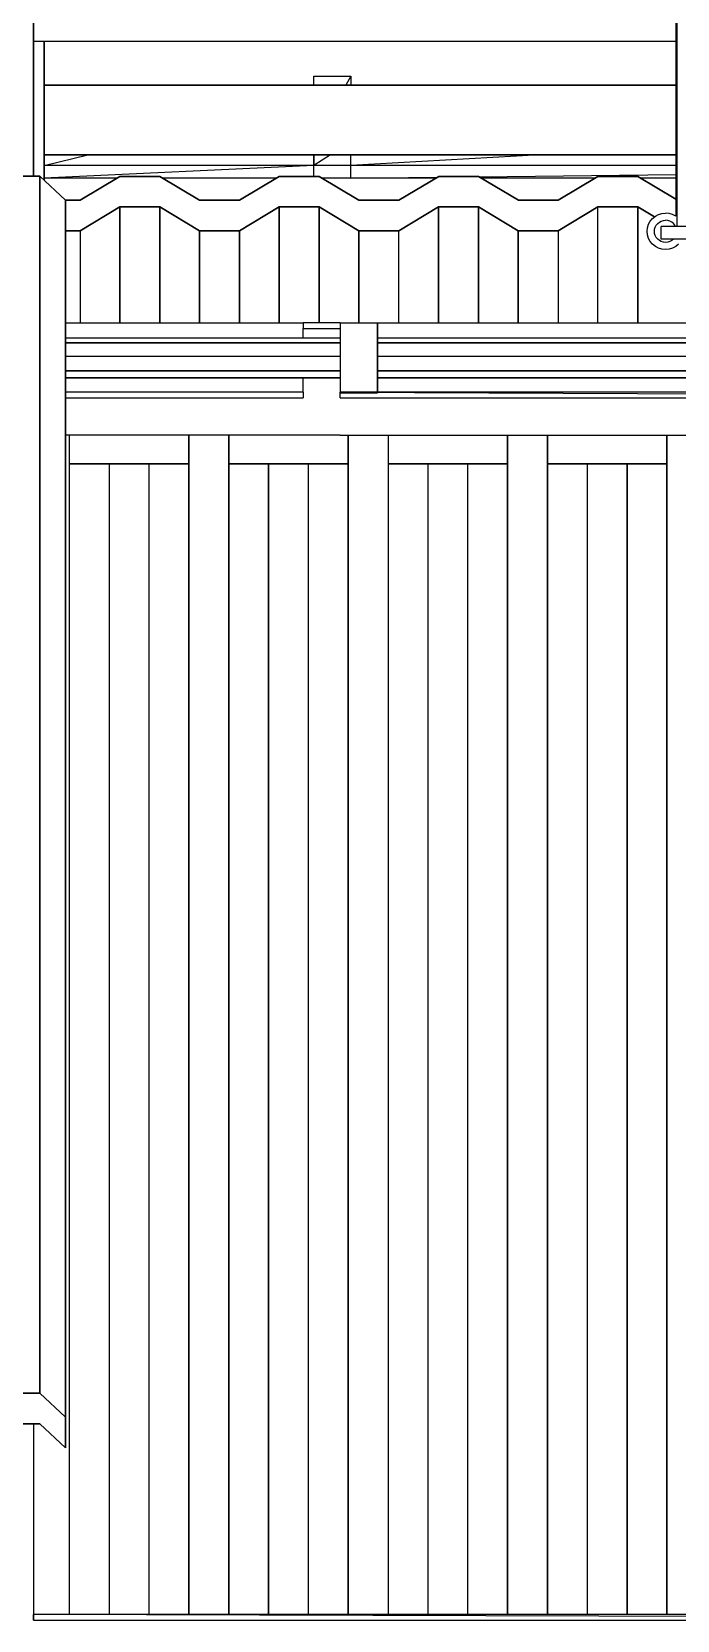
# Model space of a CAD drawing. Extents: x -32 to 51.8, y -51.6 to -5.5.
# Drawn here: x 5.349 to 6.738, y -46.132 to -42.714 of the extents above; entities that cross this region are included whole.
import ezdxf

# ---------------------------------------------------------------- set-up
doc = ezdxf.new("R2010")
doc.units = 0
doc.header["$MEASUREMENT"] = 0
doc.layers.get('0').update_dxf_attribs({"linetype": 'CONTINUOUS'})
doc.layers.add('hachures', color=5, linetype='CONTINUOUS')

msp = doc.modelspace()

# ---------------------------------------------------------------- linework, layer by layer
for p, q in [((6.7353, -38.3844), (6.7345, -43.1109)), ((6.7378, -43.1334), (6.7353, -38.3844)), ((5.3528, -42.6379), (5.3528, -43.0247)), ((5.3528, -43.0247), (5.3528, -42.6379)), ((5.3528, -42.6379), (5.3528, -43.0247)), ((6.7346, -42.7353), (5.3528, -42.7353)), ((5.3758, -42.7353), (5.3758, -43.0338)), ((5.3758, -42.7353), (5.3758, -42.8292)), ((5.3758, -43.0338), (5.3758, -42.7353)), ((5.3758, -42.8292), (5.3758, -42.9792)), ((6.0358, -42.8292), (5.3758, -42.8292)), ((5.3758, -42.9792), (5.3758, -42.8292)), ((5.3758, -42.8292), (6.0358, -42.8292)), ((5.9558, -42.8292), (5.9558, -42.8098)), ((5.9558, -42.8098), (6.0358, -42.8098)), ((6.0358, -42.8098), (6.0248, -42.8292)), ((6.0358, -42.8098), (6.0358, -42.8292)), ((6.1158, -42.8292), (6.0358, -42.8292)), ((6.0358, -42.8292), (6.1158, -42.8292)), ((6.7345, -42.8292), (6.1158, -42.8292)), ((6.1158, -42.8292), (6.7345, -42.8292)), ((5.3758, -42.9792), (6.0358, -42.9792)), ((6.0358, -42.9792), (5.3758, -42.9792)), ((5.3758, -43.002), (5.4695, -42.9792)), ((5.3758, -42.9792), (5.3758, -43.0338)), ((5.9558, -43.002), (5.9558, -42.9792)), ((5.9558, -42.9792), (5.9558, -43.002)), ((5.9914, -42.9792), (5.9558, -43.002)), ((6.0358, -42.9792), (6.1158, -42.9792)), ((6.1158, -42.9792), (6.0358, -42.9792)), ((6.4429, -42.9792), (6.0358, -43.002)), ((6.0358, -43.002), (6.0358, -42.9792)), ((6.1158, -42.9792), (6.7345, -42.9792)), ((6.7345, -42.9792), (6.1158, -42.9792)), ((5.2804, -43.0247), (5.3661, -43.0247)), ((5.3661, -43.0247), (5.2804, -43.0247)), ((5.3661, -43.0247), (5.3661, -43.0247)), ((5.3661, -43.0247), (5.3661, -45.6439)), ((5.3661, -43.0247), (5.4214, -43.0764)), ((5.4214, -43.0764), (5.3661, -43.0247)), ((5.9558, -43.002), (5.3758, -43.0292)), ((5.9558, -43.002), (5.3758, -43.002)), ((5.5325, -43.0292), (5.3758, -43.0292)), ((5.453, -43.0768), (5.5388, -43.0255)), ((5.5388, -43.0255), (5.453, -43.0768)), ((5.5388, -43.0255), (5.6245, -43.0255)), ((5.6245, -43.0255), (5.5388, -43.0255)), ((5.5388, -43.0255), (5.5388, -43.0255)), ((5.6245, -43.0255), (5.7102, -43.0768)), ((5.7102, -43.0768), (5.6245, -43.0255)), ((5.6245, -43.0255), (5.6245, -43.0255)), ((5.8753, -43.0292), (5.6308, -43.0292)), ((5.7959, -43.0768), (5.8816, -43.0255)), ((5.8816, -43.0255), (5.7959, -43.0768)), ((5.8816, -43.0255), (5.9673, -43.0255)), ((5.9673, -43.0255), (5.8816, -43.0255)), ((5.8816, -43.0255), (5.8816, -43.0255)), ((5.9558, -43.0255), (5.9558, -43.002)), ((6.0358, -43.002), (5.9558, -43.002)), ((5.9673, -43.0255), (6.053, -43.0768)), ((6.053, -43.0768), (5.9673, -43.0255)), ((5.9673, -43.0255), (5.9673, -43.0255)), ((6.0358, -43.0292), (5.9736, -43.0292)), ((6.7345, -43.002), (6.0358, -43.002)), ((6.0358, -43.0292), (6.0358, -43.002)), ((6.0358, -43.0292), (6.2215, -43.0272)), ((6.2182, -43.0292), (6.0358, -43.0292)), ((6.1388, -43.0768), (6.2245, -43.0255)), ((6.2245, -43.0255), (6.1388, -43.0768)), ((6.2245, -43.0255), (6.3102, -43.0255)), ((6.3102, -43.0255), (6.2245, -43.0255)), ((6.2245, -43.0255), (6.2245, -43.0255)), ((6.3102, -43.0255), (6.3959, -43.0768)), ((6.3959, -43.0768), (6.3102, -43.0255)), ((6.3102, -43.0255), (6.3102, -43.0255)), ((6.3115, -43.0263), (6.7345, -43.0217)), ((6.561, -43.0292), (6.3165, -43.0292)), ((6.4816, -43.0768), (6.5673, -43.0255)), ((6.5673, -43.0255), (6.4816, -43.0768)), ((6.5673, -43.0255), (6.653, -43.0255)), ((6.653, -43.0255), (6.5673, -43.0255)), ((6.5673, -43.0255), (6.5673, -43.0255)), ((6.653, -43.0255), (6.7345, -43.0742)), ((6.7345, -43.0742), (6.653, -43.0255)), ((6.653, -43.0255), (6.653, -43.0255)), ((6.7345, -43.0292), (6.6593, -43.0292)), ((5.4214, -43.0764), (5.4215, -45.6955)), ((5.4215, -43.1426), (5.4214, -43.0764)), ((5.4214, -43.0768), (5.453, -43.0768)), ((5.453, -43.0768), (5.4214, -43.0768)), ((5.5386, -43.0913), (5.4529, -43.1426)), ((5.4529, -43.1426), (5.5386, -43.0913)), ((5.453, -43.0768), (5.453, -43.0768)), ((5.6243, -43.0913), (5.5386, -43.0913)), ((5.5386, -43.0913), (5.5386, -43.0913)), ((5.5386, -43.0913), (5.6243, -43.0913)), ((5.7101, -43.1426), (5.6243, -43.0913)), ((5.6243, -43.0913), (5.6243, -43.0913)), ((5.6243, -43.0913), (5.7101, -43.1426)), ((5.7102, -43.0768), (5.7959, -43.0768)), ((5.7959, -43.0768), (5.7102, -43.0768)), ((5.7102, -43.0768), (5.7102, -43.0768)), ((5.8815, -43.0913), (5.7958, -43.1426)), ((5.7958, -43.1426), (5.8815, -43.0913)), ((5.7959, -43.0768), (5.7959, -43.0768)), ((5.9672, -43.0913), (5.8815, -43.0913)), ((5.8815, -43.0913), (5.8815, -43.0913)), ((5.8815, -43.0913), (5.9672, -43.0913)), ((6.0529, -43.1426), (5.9672, -43.0913)), ((5.9672, -43.0913), (5.9672, -43.0913)), ((5.9672, -43.0913), (6.0529, -43.1426)), ((6.053, -43.0768), (6.1388, -43.0768)), ((6.1388, -43.0768), (6.053, -43.0768)), ((6.053, -43.0768), (6.053, -43.0768)), ((6.2243, -43.0913), (6.1386, -43.1426)), ((6.1386, -43.1426), (6.2243, -43.0913)), ((6.1388, -43.0768), (6.1388, -43.0768)), ((6.3101, -43.0913), (6.2243, -43.0913)), ((6.2243, -43.0913), (6.2243, -43.0913)), ((6.2243, -43.0913), (6.3101, -43.0913)), ((6.3958, -43.1426), (6.3101, -43.0913)), ((6.3101, -43.0913), (6.3101, -43.0913)), ((6.3101, -43.0913), (6.3958, -43.1426)), ((6.3959, -43.0768), (6.4816, -43.0768)), ((6.4816, -43.0768), (6.3959, -43.0768)), ((6.3959, -43.0768), (6.3959, -43.0768)), ((6.5672, -43.0913), (6.4815, -43.1426)), ((6.4815, -43.1426), (6.5672, -43.0913)), ((6.4816, -43.0768), (6.4816, -43.0768)), ((6.6529, -43.0913), (6.5672, -43.0913)), ((6.5672, -43.0913), (6.6529, -43.0913)), ((6.6886, -43.1127), (6.6529, -43.0913)), ((6.6529, -43.0913), (6.6529, -43.0913)), ((6.6529, -43.0913), (6.6886, -43.1127)), ((6.6732, -43.1437), (6.674, -43.136)), ((6.674, -43.136), (6.6762, -43.1286)), ((6.6762, -43.1286), (6.6799, -43.1218)), ((6.6799, -43.1218), (6.6848, -43.1158)), ((6.6848, -43.1158), (6.6907, -43.1109)), ((6.6891, -43.139), (6.6905, -43.1345)), ((6.6905, -43.1345), (6.6927, -43.1304)), ((6.6907, -43.1109), (6.6976, -43.1073)), ((6.6927, -43.1304), (6.6957, -43.1268)), ((6.6957, -43.1268), (6.6993, -43.1238)), ((6.6976, -43.1073), (6.705, -43.105)), ((6.6993, -43.1238), (6.7035, -43.1216)), ((6.7035, -43.1216), (6.708, -43.1202)), ((6.7801, -43.1334), (6.7035, -43.1334)), ((6.7035, -43.1605), (6.7035, -43.1334)), ((6.705, -43.105), (6.7126, -43.1043)), ((6.708, -43.1202), (6.7126, -43.1197)), ((6.7203, -43.105), (6.7126, -43.1043)), ((6.7173, -43.1202), (6.7126, -43.1197)), ((6.7218, -43.1216), (6.7173, -43.1202)), ((6.7277, -43.1073), (6.7203, -43.105)), ((6.726, -43.1238), (6.7218, -43.1216)), ((6.7296, -43.1268), (6.726, -43.1238)), ((6.7345, -43.1109), (6.7277, -43.1073)), ((6.7326, -43.1304), (6.7296, -43.1268)), ((6.7342, -43.1334), (6.7326, -43.1304)), ((5.4529, -43.1426), (5.4215, -43.1426)), ((5.4215, -43.1426), (5.4529, -43.1426)), ((5.4215, -43.1426), (5.4216, -45.761)), ((5.4216, -45.7618), (5.4215, -43.1426)), ((5.7958, -43.1426), (5.7101, -43.1426)), ((5.7101, -43.1426), (5.7101, -43.1426)), ((5.7101, -43.1426), (5.7958, -43.1426)), ((5.7958, -43.1426), (5.7958, -43.1426)), ((6.1386, -43.1426), (6.0529, -43.1426)), ((6.0529, -43.1426), (6.0529, -43.1426)), ((6.0529, -43.1426), (6.1386, -43.1426)), ((6.4815, -43.1426), (6.3958, -43.1426)), ((6.3958, -43.1426), (6.3958, -43.1426)), ((6.3958, -43.1426), (6.4815, -43.1426)), ((6.674, -43.1514), (6.6732, -43.1437)), ((6.6762, -43.1588), (6.674, -43.1514)), ((6.6799, -43.1656), (6.6762, -43.1588)), ((6.6848, -43.1716), (6.6799, -43.1656)), ((6.6907, -43.1765), (6.6848, -43.1716)), ((6.6887, -43.1437), (6.6891, -43.139)), ((6.6891, -43.1484), (6.6887, -43.1437)), ((6.6905, -43.1529), (6.6891, -43.1484)), ((6.6927, -43.157), (6.6905, -43.1529)), ((6.6957, -43.1607), (6.6927, -43.157)), ((6.6993, -43.1637), (6.6957, -43.1607)), ((6.7035, -43.1659), (6.6993, -43.1637)), ((6.7801, -43.1605), (6.7035, -43.1605)), ((6.708, -43.1672), (6.7035, -43.1659)), ((6.7126, -43.1677), (6.708, -43.1672)), ((6.7173, -43.1672), (6.7126, -43.1677)), ((6.7218, -43.1659), (6.7173, -43.1672)), ((6.726, -43.1637), (6.7218, -43.1659)), ((6.7296, -43.1607), (6.726, -43.1637)), ((6.7297, -43.1605), (6.7296, -43.1607)), ((6.7405, -43.1716), (6.7345, -43.1765)), ((6.6976, -43.1801), (6.6907, -43.1765)), ((6.705, -43.1824), (6.6976, -43.1801)), ((6.7126, -43.1831), (6.705, -43.1824)), ((6.7203, -43.1824), (6.7126, -43.1831)), ((6.7277, -43.1801), (6.7203, -43.1824)), ((6.7345, -43.1765), (6.7277, -43.1801)), ((5.9328, -43.3413), (5.4215, -43.3413)), ((5.9328, -43.3403), (5.9328, -43.3528)), ((6.0128, -43.3403), (5.9328, -43.3403)), ((6.0128, -43.3413), (6.0128, -43.3403)), ((6.0928, -43.3413), (6.0128, -43.3413)), ((6.0128, -43.3413), (6.0128, -43.4913)), ((6.8182, -43.3413), (6.0928, -43.3413)), ((6.0928, -43.4898), (6.0928, -43.3413)), ((6.0928, -43.3413), (6.0928, -43.4898)), ((6.0128, -43.3737), (5.4215, -43.3737)), ((5.9328, -43.3737), (5.9328, -43.3528)), ((5.9328, -43.3528), (6.0128, -43.3528)), ((6.8326, -43.3737), (6.0928, -43.3737)), ((6.0128, -43.3837), (5.4215, -43.3837)), ((5.4215, -43.3837), (6.0128, -43.3837)), ((6.837, -43.3837), (6.0928, -43.3837)), ((6.0928, -43.3837), (6.837, -43.3837)), ((5.4215, -43.4127), (6.0128, -43.4127)), ((5.4215, -43.4439), (6.0128, -43.4439)), ((6.0128, -43.4439), (5.4215, -43.4439)), ((6.0928, -43.4127), (6.8498, -43.4127)), ((6.0928, -43.4439), (6.8636, -43.4439)), ((6.8636, -43.4439), (6.0928, -43.4439)), ((5.4215, -43.4588), (6.0128, -43.4588)), ((6.0128, -43.4588), (5.4215, -43.4588)), ((5.9328, -43.4898), (5.9328, -43.4588)), ((6.0928, -43.4588), (6.8702, -43.4588)), ((6.8702, -43.4588), (6.0928, -43.4588)), ((5.9328, -43.4898), (5.4215, -43.4898)), ((5.4215, -43.5022), (5.9328, -43.5022)), ((5.9328, -43.4898), (5.9328, -43.5022)), ((6.8839, -43.4898), (6.0128, -43.4898)), ((6.0128, -43.4898), (6.8858, -43.4941)), ((6.0128, -43.5022), (6.0128, -43.4898)), ((6.0128, -43.4913), (6.0128, -43.4913)), ((6.0128, -43.4913), (6.0928, -43.4913)), ((6.0128, -43.5022), (6.0128, -43.4913)), ((6.0128, -43.5022), (6.8894, -43.5022)), ((5.9328, -43.582), (5.4215, -43.582)), ((6.0128, -43.582), (5.9328, -43.582)), ((6.0128, -43.582), (6.9247, -43.582)), ((5.6871, -43.6442), (5.4299, -43.6442)), ((5.4299, -43.6442), (5.6871, -43.6442)), ((6.0299, -43.6442), (5.7728, -43.6442)), ((5.7728, -43.6442), (6.0299, -43.6442)), ((6.3728, -43.6442), (6.1157, -43.6442)), ((6.1157, -43.6442), (6.3728, -43.6442)), ((6.7157, -43.6442), (6.4585, -43.6442)), ((6.4585, -43.6442), (6.7157, -43.6442)), ((5.3661, -45.6439), (5.2804, -45.6439)), ((5.2804, -45.6439), (5.3661, -45.6439)), ((5.4215, -45.6955), (5.3661, -45.6439)), ((5.3661, -45.6439), (5.4215, -45.6955)), ((5.4216, -45.7618), (5.4215, -45.6955)), ((5.4215, -45.6955), (5.4216, -45.7618)), ((5.2806, -45.7101), (5.3663, -45.7101)), ((5.3663, -45.7101), (5.2806, -45.7101)), ((5.3528, -45.7101), (5.3528, -46.1325)), ((5.3663, -45.7101), (5.4216, -45.7618)), ((5.4216, -45.7618), (5.3663, -45.7101)), ((5.4216, -45.7618), (5.4216, -45.7618)), ((7.2617, -46.12), (5.3528, -46.12)), ((7.2617, -46.1262), (5.3528, -46.12)), ((5.3528, -46.1325), (5.3528, -46.12)), ((5.3528, -46.1325), (7.2617, -46.1325))]:
    msp.add_line(p, q)
at = {"layer": 'hachures'}
for p, q in [((5.3661, -45.6439), (5.3661, -43.0247)), ((5.5386, -43.3413), (5.5386, -43.0913)), ((5.5386, -43.0913), (5.5386, -43.3413)), ((5.6243, -43.3413), (5.6243, -43.0913)), ((5.6243, -43.0913), (5.6243, -43.3413)), ((5.8815, -43.3413), (5.8815, -43.0913)), ((5.8815, -43.0913), (5.8815, -43.3413)), ((5.9672, -43.3403), (5.9672, -43.0913)), ((5.9672, -43.0913), (5.9672, -43.3403)), ((6.2243, -43.3413), (6.2243, -43.0913)), ((6.2243, -43.0913), (6.2243, -43.3413)), ((6.3101, -43.3413), (6.3101, -43.0913)), ((6.3101, -43.0913), (6.3101, -43.3413)), ((6.5672, -43.3413), (6.5672, -43.0913)), ((6.6529, -43.3413), (6.6529, -43.0913)), ((6.6529, -43.0913), (6.6529, -43.3413)), ((5.4529, -43.1426), (5.4529, -43.3413)), ((5.7101, -43.3413), (5.7101, -43.1426)), ((5.7101, -43.1426), (5.7101, -43.3413)), ((5.7958, -43.3413), (5.7958, -43.1426)), ((5.7958, -43.1426), (5.7958, -43.3413)), ((6.0529, -43.3413), (6.0529, -43.1426)), ((6.0529, -43.1426), (6.0529, -43.3413)), ((6.1386, -43.3413), (6.1386, -43.1426)), ((6.3958, -43.3413), (6.3958, -43.1426)), ((6.3958, -43.1426), (6.3958, -43.3413)), ((6.4815, -43.1426), (6.4815, -43.3413)), ((5.43, -46.12), (5.4299, -43.582)), ((5.6871, -43.582), (5.6871, -46.12)), ((5.6871, -46.12), (5.6871, -43.582)), ((5.7728, -43.582), (5.7728, -46.12)), ((5.7728, -46.12), (5.7728, -43.582)), ((6.0299, -43.582), (6.03, -46.12)), ((6.03, -46.12), (6.0299, -43.582)), ((6.1157, -43.582), (6.1157, -46.12)), ((6.3728, -43.582), (6.3728, -46.12)), ((6.3728, -46.12), (6.3728, -43.582)), ((6.4585, -46.12), (6.4585, -43.582)), ((6.4585, -43.582), (6.4585, -46.12)), ((6.7157, -43.582), (6.7157, -46.12)), ((6.7157, -46.12), (6.7157, -43.582)), ((5.5157, -43.6442), (5.5157, -46.12)), ((5.6014, -46.12), (5.6014, -43.6442)), ((5.8585, -46.12), (5.8585, -43.6442)), ((5.8585, -43.6442), (5.8585, -46.12)), ((5.9442, -46.12), (5.9442, -43.6442)), ((6.2014, -43.6442), (6.2014, -46.12)), ((6.2871, -46.12), (6.2871, -43.6442)), ((6.5442, -43.6442), (6.5442, -46.12)), ((6.6299, -43.6442), (6.63, -46.12)), ((6.63, -46.12), (6.6299, -43.6442))]:
    msp.add_line(p, q, dxfattribs=at)

doc.saveas('drawing.dxf')
